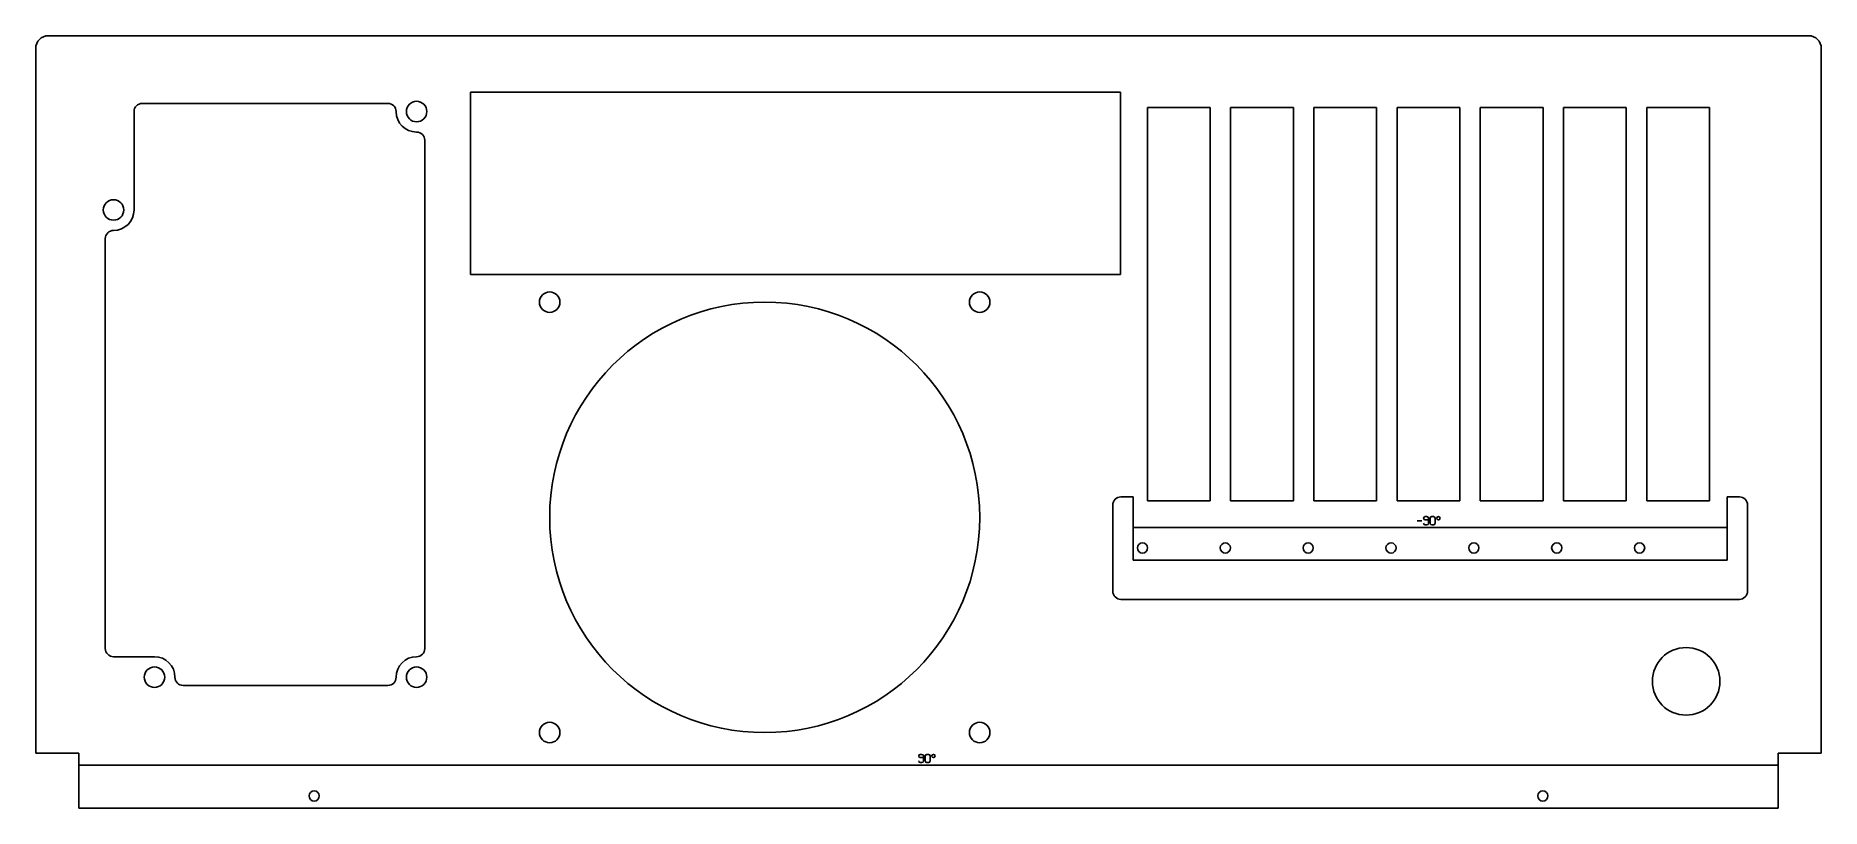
# Model space of a CAD drawing. Header units: millimetres. Extents: x 0 to 436, y 0 to 188.
import ezdxf

# ---------------------------------------------------------------- set-up
doc = ezdxf.new("R2010")
doc.units = ezdxf.units.MM
for name, color, linetype in [('BackIOMount_Unfold_Sketch', 7, 'CONTINUOUS'), ('BackIOMount_Unfold_Sketch_Bend_Labels', 7, 'CONTINUOUS'), ('BackIOMount_Unfold_Sketch_Bends', 7, 'CONTINUOUS'), ('BackIOMount_Unfold_Sketch_Holes', 7, 'CONTINUOUS'), ('BackIOMount_Unfold_Sketch_Internal', 7, 'CONTINUOUS')]:
    doc.layers.add(name, color=color, linetype=linetype)

msp = doc.modelspace()

# ---------------------------------------------------------------- linework, layer by layer
at = {"layer": 'BackIOMount_Unfold_Sketch'}
for p, q in [((3.05, 188.47), (432.95, 188.47)), ((0, 13.47), (0, 185.42)), ((436, 185.42), (436, 13.47)), ((10.5, 13.47), (0, 13.47)), ((10.5, 7.5), (10.5, 13.47)), ((436, 13.47), (425.5, 13.47)), ((425.5, 13.47), (425.5, 7.5)), ((10.5, 0), (10.5, 7.5)), ((425.5, 7.5), (425.5, 0)), ((425.5, 0), (10.5, 0))]:
    msp.add_line(p, q, dxfattribs=at)
for centre, start, end in [((3.05, 185.42), 90, 180), ((432.95, 185.42), 0, 90)]:
    msp.add_arc(centre, 3.05, start, end, dxfattribs=at)
at = {"layer": 'BackIOMount_Unfold_Sketch_Bend_Labels'}
for p, q in [((337.3, 70.15), (338.5, 70.15)), ((339.3, 71.15), (339.7, 71.15)), ((340.1, 70.35), (339.3, 70.35)), ((340.1, 70.75), (340.1, 69.55)), ((340.5, 69.55), (340.5, 70.75)), ((340.9, 71.15), (341.3, 71.15)), ((341.7, 70.75), (341.7, 69.55)), ((339.7, 69.15), (339.3, 69.15)), ((341.3, 69.15), (340.9, 69.15)), ((216, 13.15), (216.4, 13.15)), ((217.6, 13.15), (218, 13.15)), ((216.8, 12.35), (216, 12.35)), ((216.4, 11.15), (216, 11.15)), ((216.8, 12.75), (216.8, 11.55)), ((217.2, 11.55), (217.2, 12.75)), ((218, 11.15), (217.6, 11.15)), ((218.4, 12.75), (218.4, 11.55))]:
    msp.add_line(p, q, dxfattribs=at)
for centre in [(342.5, 70.75), (219.2, 12.75)]:
    msp.add_circle(centre, 0.4, dxfattribs=at)
for centre, start, end in [((339.3, 70.75), 90, -90), ((339.7, 70.75), 0, 90), ((340.9, 70.75), 90, 180), ((341.3, 70.75), 0, 90), ((339.3, 69.55), -180, -90), ((339.7, 69.55), -90, 0), ((340.9, 69.55), -180, -90), ((341.3, 69.55), -90, 0), ((216, 12.75), 90, -90), ((216.4, 12.75), 0, 90), ((217.6, 12.75), 90, 180), ((218, 12.75), 0, 90), ((216, 11.55), 180, -90), ((216.4, 11.55), -90, 0), ((217.6, 11.55), -180, -90), ((218, 11.55), -90, 0)]:
    msp.add_arc(centre, 0.4, start, end, dxfattribs=at)
at = {"layer": 'BackIOMount_Unfold_Sketch_Bends'}
for p, q in [((268, 68.48), (413, 68.48)), ((10.5, 10.48), (425.5, 10.48))]:
    msp.add_line(p, q, dxfattribs=at)
at = {"layer": 'BackIOMount_Unfold_Sketch_Holes'}
for centre, radius in [((93, 169.97), 2.5), ((19, 145.97), 2.5), ((125.5, 123.47), 2.5), ((178, 70.97), 52.5), ((230.5, 123.47), 2.5), ((270.25, 63.5), 1.25), ((290.48, 63.5), 1.25), ((310.71, 63.5), 1.25), ((330.94, 63.5), 1.25), ((351.17, 63.5), 1.25), ((371.4, 63.5), 1.25), ((391.63, 63.5), 1.25), ((403, 30.97), 8.25), ((29, 31.97), 2.5), ((93, 31.97), 2.5), ((125.5, 18.47), 2.5), ((230.5, 18.47), 2.5), ((68, 3), 1.25), ((368, 3), 1.25)]:
    msp.add_circle(centre, radius, dxfattribs=at)
at = {"layer": 'BackIOMount_Unfold_Sketch_Internal'}
for p, q in [((264.92, 174.71), (106.17, 174.71)), ((106.17, 174.71), (106.17, 130.26)), ((264.92, 130.26), (264.92, 174.71)), ((26, 171.97), (86, 171.97)), ((286.77, 170.97), (271.45, 170.97)), ((271.45, 170.97), (271.45, 74.97)), ((286.77, 74.97), (286.77, 170.97)), ((307.09, 170.97), (291.77, 170.97)), ((291.77, 170.97), (291.77, 74.97)), ((307.09, 74.97), (307.09, 170.97)), ((327.41, 170.97), (312.09, 170.97)), ((312.09, 170.97), (312.09, 74.97)), ((327.41, 74.97), (327.41, 170.97)), ((347.73, 170.97), (332.41, 170.97)), ((332.41, 170.97), (332.41, 74.97)), ((347.73, 74.97), (347.73, 170.97)), ((368.05, 170.97), (352.73, 170.97)), ((352.73, 170.97), (352.73, 74.97)), ((368.05, 74.97), (368.05, 170.97)), ((388.37, 170.97), (373.05, 170.97)), ((373.05, 170.97), (373.05, 74.97)), ((388.37, 74.97), (388.37, 170.97)), ((408.69, 170.97), (393.37, 170.97)), ((393.37, 170.97), (393.37, 74.97)), ((408.69, 74.97), (408.69, 170.97)), ((24, 145.97), (24, 169.97)), ((95, 162.97), (95, 38.97)), ((17, 38.97), (17, 138.97)), ((106.17, 130.26), (264.92, 130.26)), ((265, 75.97), (268, 75.97)), ((268, 75.97), (268, 71.47)), ((271.45, 74.97), (286.77, 74.97)), ((291.77, 74.97), (307.09, 74.97)), ((312.09, 74.97), (327.41, 74.97)), ((332.41, 74.97), (347.73, 74.97)), ((352.73, 74.97), (368.05, 74.97)), ((373.05, 74.97), (388.37, 74.97)), ((393.37, 74.97), (408.69, 74.97)), ((413, 71.47), (413, 75.97)), ((413, 75.97), (416, 75.97)), ((263, 52.97), (263, 73.97)), ((268, 71.47), (268, 65.5)), ((413, 65.5), (413, 71.47)), ((418, 73.97), (418, 52.97)), ((268, 65.5), (268, 60.5)), ((413, 60.5), (413, 65.5)), ((268, 60.5), (413, 60.5)), ((416, 50.97), (265, 50.97)), ((29, 36.97), (19, 36.97)), ((86, 29.97), (36, 29.97))]:
    msp.add_line(p, q, dxfattribs=at)
for centre, radius, start, end in [((26, 169.97), 2, 90, -180), ((86, 169.97), 2, 0, 90), ((93, 169.97), 5, 180, -90), ((93, 162.97), 2, 0, 90), ((19, 145.97), 5, -90, 0), ((19, 138.97), 2, 90, -180), ((265, 73.97), 2, 90, 180), ((416, 73.97), 2, 0, 90), ((265, 52.97), 2, 180, -90), ((416, 52.97), 2, -90, 0), ((19, 38.97), 2, 180, -90), ((29, 31.97), 5, 0, 90), ((93, 31.97), 5, 90, -180), ((93, 38.97), 2, -90, 0), ((36, 31.97), 2, 180, -90), ((86, 31.97), 2, -90, 0)]:
    msp.add_arc(centre, radius, start, end, dxfattribs=at)

doc.saveas('drawing.dxf')
